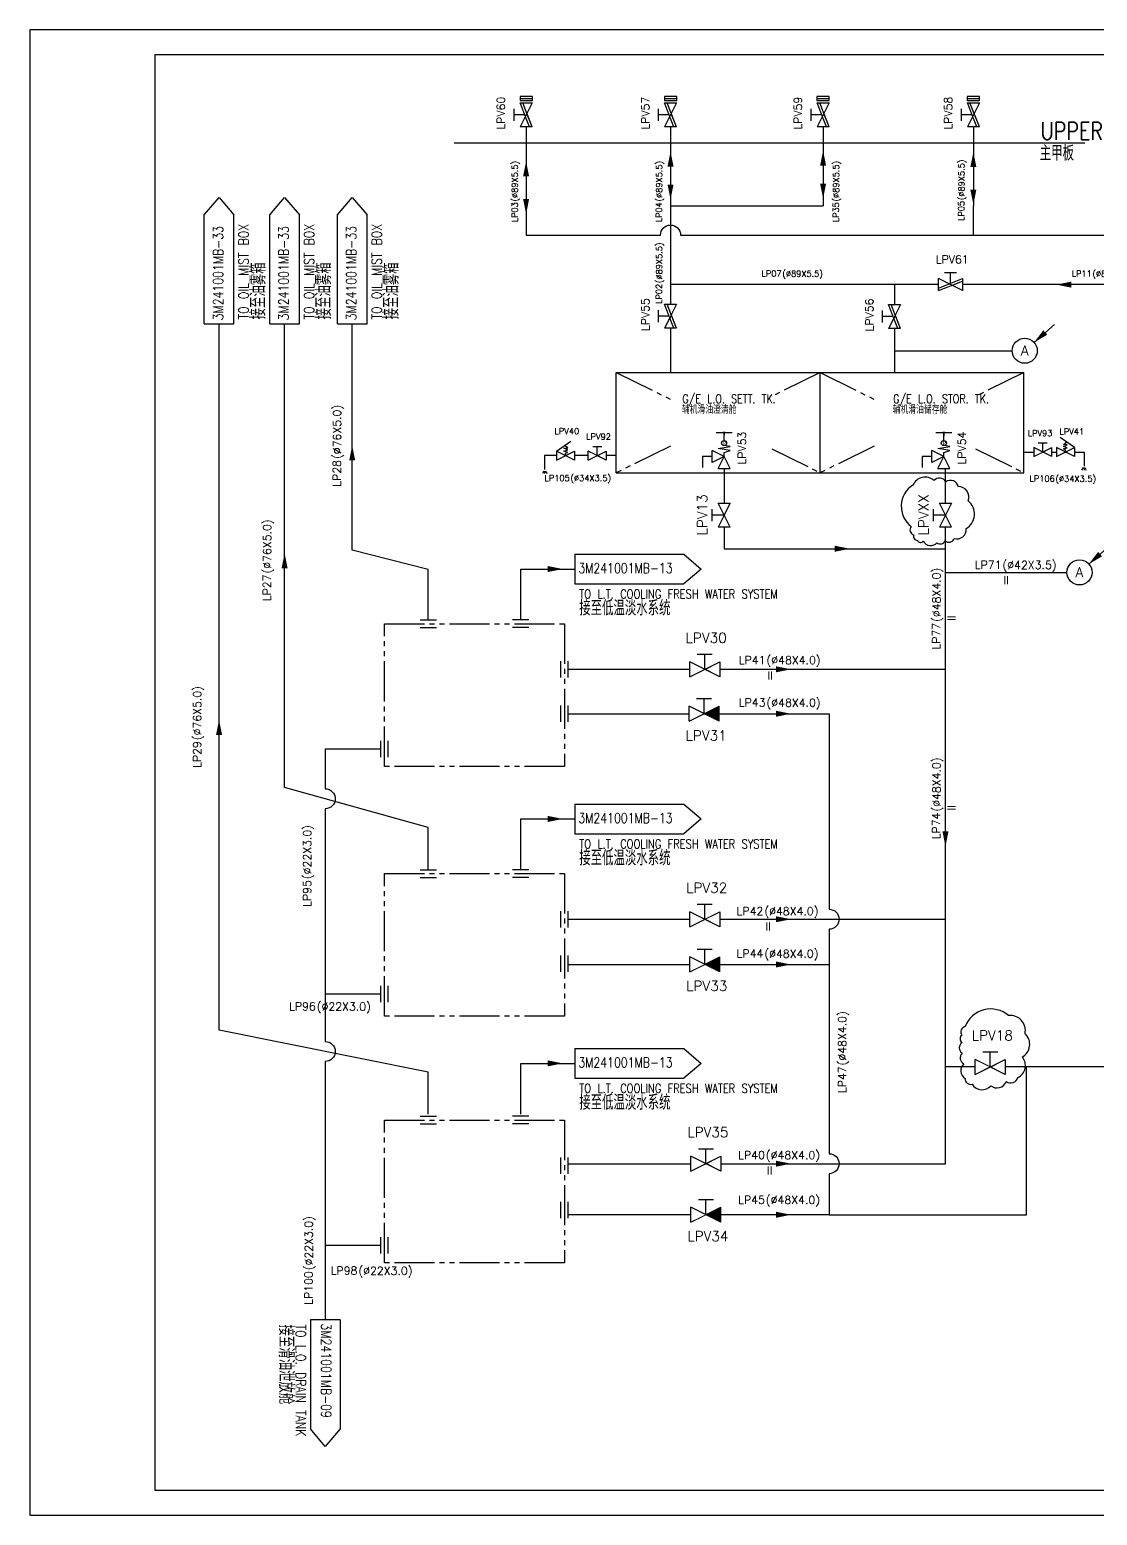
# Model space of a CAD drawing. Header units: millimetres. Extents: x 51 to 798, y 165 to 1101.
# Drawn here: x 51.3 to 264.8, y 164.9 to 461.9 of the extents above; entities that cross this region are included whole.
import ezdxf
from ezdxf.enums import TextEntityAlignment as Align

# ---------------------------------------------------------------- set-up
doc = ezdxf.new("R2010")
doc.units = ezdxf.units.MM
doc.set_wipeout_variables(frame=1)
doc.linetypes.add('C_SOLID_L', pattern=[13, 8, -1, 1, -1, 1, -1])
for name, color, linetype in [('M001_Text', 2, 'Continuous'), ('M101_Equip', 221, 'Continuous'), ('M401_Hull', 4, 'Continuous'), ('M501_Pipe', 3, 'Continuous'), ('M503_Valve&Acces', 7, 'Continuous'), ('M504_Valve&Acces_num', 2, 'Continuous'), ('M901_Modify_A', 6, 'Continuous')]:
    doc.layers.add(name, color=color, linetype=linetype)
doc.styles.add('CHINESE', font='txt.shx', dxfattribs={"bigfont": 'hzdxf.shx'})
doc.styles.add('ITALICT', font='txt.shx')
doc.styles.add('ROMANS', font='txt.shx')
doc.styles.add('SYMED_CHINESE', font='txt.shx', dxfattribs={"bigfont": 'hzdx.shx'})

# ---------------------------------------------------------------- blocks, each defined once
blk = doc.blocks.new('SWD_IN_A3H')
at = {"color": 7, "linetype": 'Continuous'}
blk.add_lwpolyline([(0, 0), (420, 0), (420, 297), (0, 297)], close=True, dxfattribs=at)
at = {"color": 1, "linetype": 'Continuous'}
blk.add_lwpolyline([(25, 5), (415, 5), (415, 292), (25, 292)], close=True, dxfattribs=at)
at = {"color": 0}
for tag, height, style, p in [('DRAWINGNAME1', 4, 'SYMED_CHINESE', (308.88, 286)), ('DRAW_NO', 2.5, 'ROMANS', (370, 286.62)), ('COMPANY', 4.5, 'ITALICT', (250, 280.86)), ('DRAWINGNAME', 4, 'SYMED_CHINESE', (308.88, 279))]:
    blk.add_attdef(tag, text='', height=height, dxfattribs=dict(at, style=style)).set_placement(p, align=Align.CENTER)
for tag, height, style, p in [('TOTAL_PAGE', 2.5, 'ROMANS', (411.26, 286.62)), ('PAGE_NO', 2.5, 'ROMANS', (411.26, 278.12)), ('DATE', 3, 'CHINESE', (331, 1.5)), ('SAVETIME', 3, 'CHINESE', (352, 1.5))]:
    blk.add_attdef(tag, text='', height=height, dxfattribs=dict(at, style=style)).set_placement(p, align=Align.RIGHT)
at = {"color": 0, "style": 'ROMANS', "width": 0.8}
blk.add_attdef('MARK', text='', height=2.5, dxfattribs=at).set_placement((370, 278.12), align=Align.CENTER)
at = {"color": 0, "style": 'CHINESE'}
for tag, p in [('DRIVEMAP', (418.5, 87.76)), ('FILENAME', (418.5, 29))]:
    blk.add_attdef(tag, p, '', height=3, rotation=90, dxfattribs=at)
blk = doc.blocks.new('箭头')
at = {"layer": 'M501_Pipe'}
blk.add_solid([(0, -0.6), (0, 0.6), (3, 0)], dxfattribs=at)
blk = doc.blocks.new('CONNECT_OTHER')
at = {"color": 0}
for p, q in [((0, 2.97), (21.8, 2.97)), ((0, 2.97), (0, -2.97)), ((21.8, 2.97), (25.29, 0)), ((25.29, 0), (21.8, -2.97)), ((0, -2.97), (21.8, -2.97))]:
    blk.add_line(p, q, dxfattribs=at)
at = {"color": 0, "ltscale": 5, "style": 'ROMANS', "flags": 1}
for tag, p in [('SIZE', (3.71, 8.64)), ('REMARKS', (17.4, 8.61))]:
    blk.add_attdef(tag, text='', height=2, dxfattribs=at).set_placement(p, align=Align.MIDDLE)
at = {"ltscale": 5, "style": 'ROMANS', "flags": 1}
blk.add_attdef('CODE', text='', height=2, dxfattribs=at).set_placement((8.17, 3.95), align=Align.RIGHT)
at = {"ltscale": 5, "width": 0.8}
for tag, p, height, style in [('CONNECT_DWG', (0.71, -0.81), 2, 'ROMANS'), ('CONNE', (0.92, -5.9), 2, 'ROMANS'), ('CONNC', (0.91, -9.29), 3, 'SYMED_CHINESE')]:
    blk.add_attdef(tag, p, '', height=height, dxfattribs=dict(at, style=style))
blk = doc.blocks.new('PIPE_CODE')
at = {"color": 2, "style": 'ROMANS'}
blk.add_attdef('CODE', text='', height=2, dxfattribs=at).set_placement((0.28, 0.9), align=Align.RIGHT)
at = {"color": 2, "style": 'ROMANS', "flags": 1}
blk.add_attdef('INSULATION', text='', height=2, dxfattribs=at).set_placement((4.91, 0.94), align=Align.CENTER)
at = {"color": 2, "style": 'ROMANS'}
for tag, p in [('SERVICE', (4.91, 0.88)), ('CLASS', (1.46, -2.93))]:
    blk.add_attdef(tag, text='', height=2, dxfattribs=at).set_placement(p, align=Align.CENTER)
blk.add_attdef('SIZE', (0.52, 0.86), '', height=2, dxfattribs=at)
at = {"color": 2, "style": 'ROMANS', "flags": 1}
for tag, p in [('DESIGN_PRESSURE', (1.52, 0.85)), ('DN', (2.08, 0.85)), ('DESIGN_TEMP', (2.46, 0.84)), ('MATERIAL', (4.52, 0.83)), ('PIPE_CONN.(JOINT)', (6.8, 0.91)), ("FITT'G", (7.54, 0.76)), ('PIPE_CONN.(GASKET)', (8.17, 0.8)), ('HYD.TEST(SHOP)', (9.93, 0.79)), ('HYD.TEST(SHIP)', (10.94, 0.8)), ('REMARK', (11.83, 0.8))]:
    blk.add_attdef(tag, p, '', height=2, dxfattribs=at)
blk = doc.blocks.new('VALVE_CODE')
at = {"style": 'ROMANS', "flags": 1}
for tag, p in [('NAME', (-3.92, 0.56)), ('DN', (-2.6, 0.61)), ('PN', (-1.18, 0.47)), ('TYPE', (0.48, 0.45)), ('STANDARD', (1.45, 0.43)), ('MATERIAL(BODY)', (2.61, 0.46)), ('MATERIAL(DISC)', (3.99, 0.35)), ('MATERIAL(STEM)', (5.47, 0.39)), ('INSTALLING_FORM', (7.24, 0.42)), ('EXTENSION_ROD', (7.74, 0.39)), ('SURFACE_TREATMENT', (8.99, 0.3)), ('QTY.', (10.31, 0.41)), ('WEIGHT', (11.69, 0.23)), ('CERT.', (13.4, 0.32)), ('NAMEPLATE', (14.73, 0.26)), ('DWG._NAME', (16.24, 0.17)), ('REMARKS', (17.82, 0.31)), ('POR_NO.', (19.2, 0.21)), ('MATERIAL_CODE', (20.73, 0.09)), ('MOD.HISTORY', (22.19, 0.08))]:
    blk.add_attdef(tag, p, '', height=2, dxfattribs=at)
at = {"color": 2, "style": 'ROMANS'}
blk.add_attdef('CODE', text='', height=2, dxfattribs=at).set_placement((0.41, 1.3), align=Align.MIDDLE)
blk = doc.blocks.new('直通截止阀')
blk.add_line((-1.5, 3), (1.5, 3))
blk.add_wipeout([(-3, -1.5), (-3, 1.5), (0, 0)])
blk.add_line((-3, -1.5), (-3, 1.5))
blk.add_wipeout([(3, 1.5), (3, -1.5), (0, 0)])
for p, q in [((0, 0), (0, 3)), ((3, -1.5), (-3, 1.5)), ((-3, -1.5), (3, 1.5)), ((3, 1.5), (3, -1.5))]:
    blk.add_line(p, q)
blk = doc.blocks.new('直通截止止回阀')
blk.add_line((-1.5, 3), (1.5, 3))
blk.add_wipeout([(-3, 1.5), (-3, -1.5), (0, 0)])
blk.add_line((-3, -1.5), (-3, 1.5))
blk.add_line((-3, -1.5), (-3, 1.5))
blk.add_wipeout([(0, 0), (3, 1.5), (3, -1.5)])
h = blk.add_hatch()
h.set_pattern_fill('ANSI31', color=256, scale=0.05, style=0)
h.set_pattern_definition([(45, (-1535.32346, 547.90707), (-0.112253202, 0.112253202), [])])
h.paths.add_polyline_path([(0, 0), (-3, 1.5), (-3, -1.5)])
for p, q in [((0, 0), (0, 3)), ((-3, -1.5), (3, 1.5)), ((3, -1.5), (-3, 1.5)), ((3, -1.5), (3, 1.5)), ((3, -1.5), (3, 1.5))]:
    blk.add_line(p, q)
blk = doc.blocks.new('直角气动快关阀')
for p, q in [((-2, 6), (2, 6)), ((0, 4), (0, 6))]:
    blk.add_line(p, q)
blk.add_solid([(0.29, 6.23), (-0.29, 6.23), (0, 4)])
blk.add_wipeout([(-3, 1.5), (-3, -1.5), (0, 0)])
for p, q in [((-1.5, 2), (1.5, 2.5)), ((1.5, 2.5), (0.05, 2.74))]:
    blk.add_line(p, q)
blk.add_circle((-0.01, 3.38), 0.638)
at = {"width": 1.098904}
blk.add_text('P', height=1, dxfattribs=at).set_placement((-0.25, 2.84), (0.48, 2.84), align=Align.FIT)
blk.add_wipeout([(0, 0), (-1.5, -3), (1.5, -3)])
for p, q in [((-3, -1.5), (-3, 1.5)), ((0, 0), (-3, 1.5)), ((0, 0), (-3, -1.5)), ((1.5, 1.5), (-1.5, 2)), ((-1.5, -3), (0, 0)), ((0, 1), (1.5, 1.5)), ((0, 0), (0, 1)), ((1.5, -3), (0, 0)), ((-1.5, -3), (1.5, -3))]:
    blk.add_line(p, q)
blk = doc.blocks.new('*U20')
at = {"color": 11}
blk.add_line((5.93, 5.27), (1.87, 1.66), dxfattribs=at)
blk.add_solid([(4.51, 3.21), (3.72, 4.1), (1.87, 1.66)], dxfattribs=at)
at = {"color": 2, "ltscale": 5, "style": 'ROMANS'}
blk.add_attdef('CODE', text='', height=2, dxfattribs=at).set_placement((-0.01, 0.07), align=Align.MIDDLE)
at = {"color": 0, "ltscale": 5, "style": 'SYMED_CHINESE', "flags": 1}
for tag, p in [('REMARKS', (10.9, -0.65)), ('SIZE', (8.37, 1.48))]:
    blk.add_attdef(tag, text='', height=2, dxfattribs=at).set_placement(p, align=Align.MIDDLE)
at = {"color": 40, "ltscale": 5, "flags": 1}
for tag, p, height, style in [('CONNE', (-3.88, -5.26), 2, 'ROMANS'), ('CONNC', (-3.94, -8.1), 3, 'SYMED_CHINESE')]:
    blk.add_attdef(tag, p, '', height=height, dxfattribs=dict(at, style=style))
blk.add_wipeout([(0.13, 2.5), (0.26, 2.49), (0.37, 2.48), (0.61, 2.43), (0.61, 2.43), (0.84, 2.36), (0.97, 2.31), (1.08, 2.26), (1.3, 2.14), (1.42, 2.06), (1.56, 1.96), (1.67, 1.87), (1.77, 1.78), (1.77, 1.78), (1.87, 1.66), (1.95, 1.57), (2.06, 1.42), (2.12, 1.33), (2.22, 1.16), (2.3, 1), (2.34, 0.91), (2.41, 0.69), (2.45, 0.52), (2.48, 0.34), (2.5, 0.1), (2.5, -0.13), (2.48, -0.37), (2.45, -0.54), (2.41, -0.7), (2.35, -0.87), (2.25, -1.11), (2.16, -1.27), (2.06, -1.43), (1.96, -1.56), (1.81, -1.74), (1.67, -1.87), (1.55, -1.97), (1.45, -2.04), (1.33, -2.13), (1.14, -2.23), (0.96, -2.31), (0.8, -2.37), (0.59, -2.43), (0.4, -2.47), (0.23, -2.5), (-0.03, -2.51), (-0.28, -2.49), (-0.64, -2.42), (-0.91, -2.34), (-1.19, -2.2), (-1.46, -2.03), (-1.66, -1.87), (-1.86, -1.68), (-1.96, -1.56), (-2.05, -1.44), (-2.18, -1.23), (-2.29, -1.02), (-2.38, -0.8), (-2.44, -0.56), (-2.47, -0.42), (-2.5, -0.21), (-2.51, 0), (-2.5, 0.17), (-2.49, 0.28), (-2.47, 0.4), (-2.45, 0.54), (-2.4, 0.72), (-2.35, 0.87), (-2.29, 1.02), (-2.18, 1.23), (-2.13, 1.32), (-2.06, 1.43), (-1.97, 1.55), (-1.86, 1.68), (-1.72, 1.82), (-1.59, 1.94), (-1.4, 2.08), (-1.29, 2.15), (-1.16, 2.22), (-0.98, 2.31), (-0.84, 2.36), (-0.66, 2.42), (-0.42, 2.47), (-0.09, 2.5), (0.1, 2.5)])
at = {"color": 11}
blk.add_circle((0, 0), 2.51, dxfattribs=at)
blk = doc.blocks.new('蝶阀')
blk.add_wipeout([(-3, 1.5), (-3, -1.5), (0.37, -0.18)])
blk.add_line((-3, -1.5), (-3, 1.5))
blk.add_wipeout([(3, 1.5), (-0.37, 0.18), (3, -1.5)])
for p, q in [((3, -1.5), (-3, 1.5)), ((-3, -0.85), (3, 1.5)), ((-3, -1.5), (3, 0.85)), ((-1.5, 3), (1.5, 3)), ((0, 0.33), (0, 3)), ((3, 1.5), (3, -1.5))]:
    blk.add_line(p, q)
blk = doc.blocks.new('通岸接头')
at = {"linetype": 'Continuous'}
blk.add_lwpolyline([(-2.05, 0), (-2.05, -1.37), (2.05, -1.37), (2.05, 0)], close=True, dxfattribs=at)
blk.add_lwpolyline([(-2.05, -0.68), (2.05, -0.68)], dxfattribs=at)
blk = doc.blocks.new('自闭式泄放阀')
blk.add_wipeout([(-3, -1.5), (-3, 1.5), (0, 0)])
blk.add_wipeout([(0.01, 0), (3, 1.5), (3, -1.5)])
at = {"linetype": 'Continuous'}
for points in [[(-3, 1.5), (1.76, 4.84)], [(0.01, 0), (0.01, 0.79), (0.69, 1.06), (-0.57, 1.46), (0.73, 1.85), (-0.55, 2.45), (0.73, 2.55), (-0.33, 3.37)]]:
    blk.add_lwpolyline(points, dxfattribs=at)
blk.add_lwpolyline([(-3, -1.5), (3, 1.5), (3, -1.5), (-3, 1.5)], close=True, dxfattribs=at)

msp = doc.modelspace()

# ---------------------------------------------------------------- linework, layer by layer
for p, q in [((262, 374.39), (261.64, 373.88)), ((262.15, 374.39), (262.15, 373.88)), ((262.29, 374.39), (262.59, 373.88)), ((154.14, 373.7), (153.84, 373.2)), ((154.28, 373.7), (154.28, 373.2)), ((154.42, 373.7), (154.78, 373.2))]:
    msp.add_line(p, q)
at = {"layer": 'M101_Equip', "ltscale": 134.916}
for p, q in [((129.37, 343.94), (132.64, 343.94)), ((129.37, 342.43), (132.64, 342.43)), ((151.14, 343.94), (147.87, 343.94)), ((151.14, 342.43), (147.87, 342.43)), ((157.54, 332.42), (157.54, 335.69)), ((158.96, 332.42), (158.96, 335.69)), ((157.54, 323.55), (157.54, 326.82)), ((158.96, 323.55), (158.96, 326.82)), ((121.54, 316.49), (121.54, 319.76)), ((122.96, 316.49), (122.96, 319.76)), ((129.37, 293.98), (132.64, 293.98)), ((129.37, 292.47), (132.64, 292.47)), ((151.14, 293.98), (147.87, 293.98)), ((151.14, 292.47), (147.87, 292.47)), ((157.54, 282.46), (157.54, 285.73)), ((158.96, 282.46), (158.96, 285.73)), ((157.54, 273.59), (157.54, 276.86)), ((158.96, 273.59), (158.96, 276.86)), ((121.54, 267.49), (121.54, 270.77)), ((122.96, 267.49), (122.96, 270.77)), ((129.37, 244.7), (132.64, 244.7)), ((151.14, 244.7), (147.87, 244.7)), ((129.37, 243.2), (132.64, 243.2)), ((151.14, 243.2), (147.87, 243.2)), ((157.54, 233.19), (157.54, 236.46)), ((158.96, 233.19), (158.96, 236.46)), ((157.54, 224.32), (157.54, 227.59)), ((158.96, 224.32), (158.96, 227.59)), ((121.54, 217.25), (121.54, 220.53)), ((122.96, 217.25), (122.96, 220.53))]:
    msp.add_line(p, q, dxfattribs=at)
at = {"layer": 'M101_Equip', "linetype": 'C_SOLID_L'}
for points in [[(122.25, 343.18), (158.25, 343.18), (158.25, 314.66), (122.25, 314.66)], [(122.25, 293.22), (158.25, 293.22), (158.25, 264.7), (122.25, 264.7)], [(122.25, 243.95), (158.25, 243.95), (158.25, 215.43), (122.25, 215.43)]]:
    msp.add_lwpolyline(points, close=True, dxfattribs=at)
at = {"layer": 'M401_Hull'}
for p, q in [((168.62, 393.37), (250.1, 393.37)), ((168.62, 373.37), (168.62, 393.37)), ((209.36, 373.37), (209.36, 393.37)), ((250.1, 373.37), (250.1, 393.37)), ((168.62, 373.37), (250.1, 373.37))]:
    msp.add_line(p, q, dxfattribs=at)
at = {"layer": 'M401_Hull', "linetype": 'C_SOLID_L'}
for p, q in [((168.62, 393.37), (179.46, 388.05)), ((209.36, 393.37), (199.72, 388.64)), ((209.36, 393.37), (220.2, 388.05)), ((250.1, 393.37), (240.46, 388.64)), ((179.46, 378.69), (168.62, 373.37)), ((199.72, 378.11), (209.36, 373.37)), ((220.2, 378.69), (209.36, 373.37)), ((240.46, 378.11), (250.1, 373.37))]:
    msp.add_line(p, q, dxfattribs=at)
at = {"layer": 'M401_Hull'}
msp.add_lwpolyline([(136.21, 439.34), (262.28, 439.34)], dxfattribs=at)
at = {"layer": 'M501_Pipe', "color": 3}
for points in [[(150.58, 446.72), (150.58, 420.88)], [(179.46, 446.72), (179.46, 426.7)], [(209.97, 446.72), (209.97, 426.7)], [(240.02, 446.72), (240.02, 426.7)], [(179.46, 426.7), (209.97, 426.7)], [(179.46, 426.7), (179.46, 393.37)], [(240.02, 420.88), (312.4, 420.88), (312.4, 410.97)], [(289.46, 410.97), (179.46, 410.97)], [(224.26, 410.97), (224.26, 393.37)], [(131, 245.11), (131, 253.5), (89.18, 261.95), (89.18, 403.11)], [(131, 293.98), (131, 302.45), (102.28, 310.44), (102.28, 403.11)], [(131, 343.94), (131, 354.03), (115.8, 357.9), (115.8, 403.11)], [(224.26, 397.75), (250.29, 397.75)], [(250.1, 377.48), (262.18, 377.48), (262.18, 374.69)], [(168.62, 376.8), (154.28, 376.8), (154.28, 374)], [(188.67, 376.6), (185.86, 376.6), (185.86, 374.38)], [(190.17, 376.6), (190.17, 358.17), (234.44, 358.17)], [(232.63, 376.6), (229.81, 376.6), (229.81, 374.38)], [(158.96, 334.06), (234.44, 334.06), (234.44, 374.2)], [(149.5, 343.94), (149.5, 354.11), (160.3, 354.11)], [(234.44, 353.44), (261.24, 353.44)], [(158.96, 235.23), (234.44, 235.23), (234.44, 334.06)], [(149.5, 293.98), (149.5, 304.15), (160.3, 304.15)], [(158.96, 284.1), (234.44, 284.1)], [(158.96, 275.05), (211.17, 275.05)], [(121.54, 269.13), (110.41, 269.13)], [(149.5, 245.11), (149.5, 255.28), (160.3, 255.28)], [(211.17, 225.02), (250.63, 225.02), (250.63, 254.57)], [(121.54, 218.89), (110.41, 218.89)]]:
    msp.add_lwpolyline(points, dxfattribs=at)
at = {"layer": 'M501_Pipe'}
for points in [[(150.58, 420.88), (177.46, 420.88), (177.46, 420.88, -1), (181.46, 420.88), (181.46, 420.88), (240.02, 420.88), (240.02, 420.88), (240.02, 426.7)], [(158.96, 325.18), (211.17, 325.18), (211.17, 325.18), (211.17, 286.1), (211.17, 286.1, -1), (211.17, 282.1), (211.17, 282.1), (211.17, 237.23), (211.17, 237.23, -1), (211.17, 233.23), (211.17, 233.23), (211.17, 225.02), (211.17, 225.02), (158.96, 225.02)], [(121.54, 318.12), (110.41, 318.12), (110.41, 318.12), (110.41, 310.18), (110.41, 310.18, -1), (110.41, 306.18), (110.41, 306.18), (110.41, 259.66), (110.41, 259.66, -1), (110.41, 255.66), (110.41, 255.66), (110.41, 203.99)], [(346.73, 254.57), (314.51, 254.57), (314.51, 254.57, 1), (310.51, 254.57), (310.51, 254.57), (234.44, 254.57)]]:
    msp.add_lwpolyline(points, format="xyb", dxfattribs=at)

# ---------------------------------------------------------------- block references
msp.add_blockref('SWD_IN_A3H', (51.31, 164.93))
at = {"layer": 'M001_Text'}
for p, rotation, values in [((89.18, 403.11), 90, {'CONNECT_DWG': '3M241001MB-33', 'CONNE': 'TO OIL MIST BOX', 'CONNC': '接至油雾箱'}), ((102.28, 403.11), 90, {'CONNECT_DWG': '3M241001MB-33', 'CONNE': 'TO OIL MIST BOX', 'CONNC': '接至油雾箱'}), ((115.8, 403.11), 90, {'CONNECT_DWG': '3M241001MB-33', 'CONNE': 'TO OIL MIST BOX', 'CONNC': '接至油雾箱'}), ((110.41, 203.99), 270, {'CONNECT_DWG': '3M241001MB-09', 'CONNE': 'TO L.O. DRAIN TANK', 'CONNC': '接至滑油泄放舱'})]:
    msp.add_blockref('CONNECT_OTHER', p, dxfattribs=dict(at, rotation=rotation)).add_auto_attribs(values)
ref = msp.add_blockref('CONNECT_OTHER', (160.3, 354.11), dxfattribs=at)
ref.add_attrib('CONNECT_DWG', '3M241001MB-13', (161.02, 353.29), dxfattribs={"layer": '0', "ltscale": 5, "height": 2, "style": 'ROMANS', "width": 0.8})
ref.add_attrib('CONNE', 'TO L.T. COOLING FRESH WATER SYSTEM', (161.22, 348.21), dxfattribs={"layer": '0', "ltscale": 5, "height": 1.8, "style": 'ROMANS', "width": 0.8})
ref.add_attrib('CONNC', '接至低温淡水系统', (161.21, 344.82), dxfattribs={"layer": '0', "ltscale": 5, "height": 3, "style": 'SYMED_CHINESE', "width": 0.8})
ref = msp.add_blockref('CONNECT_OTHER', (160.3, 304.15), dxfattribs=at)
ref.add_attrib('CONNECT_DWG', '3M241001MB-13', (161.02, 303.33), dxfattribs={"layer": '0', "ltscale": 5, "height": 2, "style": 'ROMANS', "width": 0.8})
ref.add_attrib('CONNE', 'TO L.T. COOLING FRESH WATER SYSTEM', (161.22, 298.25), dxfattribs={"layer": '0', "ltscale": 5, "height": 1.8, "style": 'ROMANS', "width": 0.8})
ref.add_attrib('CONNC', '接至低温淡水系统', (161.21, 294.86), dxfattribs={"layer": '0', "ltscale": 5, "height": 3, "style": 'SYMED_CHINESE', "width": 0.8})
ref = msp.add_blockref('CONNECT_OTHER', (160.3, 255.28), dxfattribs=at)
ref.add_attrib('CONNECT_DWG', '3M241001MB-13', (161.02, 254.47), dxfattribs={"layer": '0', "ltscale": 5, "height": 2, "style": 'ROMANS', "width": 0.8})
ref.add_attrib('CONNE', 'TO L.T. COOLING FRESH WATER SYSTEM', (161.22, 249.38), dxfattribs={"layer": '0', "ltscale": 5, "height": 1.8, "style": 'ROMANS', "width": 0.8})
ref.add_attrib('CONNC', '接至低温淡水系统', (161.21, 245.99), dxfattribs={"layer": '0', "ltscale": 5, "height": 3, "style": 'SYMED_CHINESE', "width": 0.8})
at = {"layer": 'M401_Hull'}
for p, xscale, yscale, zscale, rotation, values in [((149.43, 427.27), 0.6, 0.6, 0.6, 89.99999999999999, {'CODE': 'LP03', 'SIZE': '(%%C89X5.5)'}), ((178.29, 427.27), 0.6, 0.6, 0.6, 89.99999999999999, {'CODE': 'LP04', 'SIZE': '(%%C89X5.5)'}), ((213.67, 427.27), 0.6, 0.6, 0.6, 89.99999999999999, {'CODE': 'LP35', 'SIZE': '(%%C89X5.5)'}), ((238.75, 427.53), 0.6, 0.6, 0.6, 89.99999999999999, {'CODE': 'LP05', 'SIZE': '(%%C89X5.5)'}), ((114.25, 375.69), 0.8, 0.8, 0.8, 89.99999999999999, {'CODE': 'LP28', 'SIZE': '(%%C76X5.0)'}), ((100.27, 352.79), 0.8, 0.8, 0.8, 89.99999999999999, {'CODE': 'LP27', 'SIZE': '(%%C76X5.0)'}), ((234.13, 343.12), 0.8, 0.8, 0.8, 90, {'CODE': 'LP77', 'SIZE': '(%%C48X4.0)', 'CLASS': 'II'}), ((86.29, 319.47), 0.8, 0.8, 0.8, 89.99999999999999, {'CODE': 'LP29', 'SIZE': '(%%C76X5.0)'}), ((234.13, 305.19), 0.8, 0.8, 0.8, 90, {'CODE': 'LP74', 'SIZE': '(%%C48X4.0)', 'CLASS': 'II'}), ((108.29, 291.69), 0.8, 0.8, 0.8, 89.99999999999999, {'CODE': 'LP95', 'SIZE': '(%%C22X3.0)'}), ((215.28, 254.46), 0.8, 0.8, 0.8, 90, {'CODE': 'LP47', 'SIZE': '(%%C48X4.0)'}), ((108.59, 213.5), 0.8, 0.8, 0.8, 89.99999999999999, {'CODE': 'LP100', 'SIZE': '(%%C22X3.0)'})]:
    msp.add_blockref('PIPE_CODE', p, dxfattribs=dict(at, xscale=xscale, yscale=yscale, zscale=zscale, rotation=rotation)).add_auto_attribs(values)
for p, xscale, yscale, zscale, values in [((201.5, 412.04), 0.6, 0.6, 0.6, {'CODE': 'LP07', 'SIZE': '(%%C89X5.5)'}), ((263.52, 412.04), 0.6, 0.6, 0.6, {'CODE': 'LP11', 'SIZE': '(%%C89X5.5)'}), ((159.13, 371.17), 0.6, 0.6, 0.6, {'CODE': 'LP105', 'SIZE': '(%%C34X3.5)'}), ((256.12, 371.04), 0.6, 0.6, 0.6, {'CODE': 'LP106', 'SIZE': '(%%C34X3.5)'}), ((245.42, 353.43), 0.8, 0.8, 0.8, {'CODE': 'LP71', 'SIZE': '(%%C42X3.5)', 'CLASS': 'II'}), ((198.23, 334.4), 0.8, 0.8, 0.8, {'CODE': 'LP41', 'SIZE': '(%%C48X4.0)', 'CLASS': 'II'}), ((198.23, 325.9), 0.8, 0.8, 0.8, {'CODE': 'LP43', 'SIZE': '(%%C48X4.0)'}), ((197.8, 284.22), 0.8, 0.8, 0.8, {'CODE': 'LP42', 'SIZE': '(%%C48X4.0)', 'CLASS': 'II'}), ((197.8, 275.72), 0.8, 0.8, 0.8, {'CODE': 'LP44', 'SIZE': '(%%C48X4.0)'}), ((108.29, 265.15), 0.8, 0.8, 0.8, {'CODE': 'LP96', 'SIZE': '(%%C22X3.0)'}), ((198.11, 235.44), 0.8, 0.8, 0.8, {'CODE': 'LP40', 'SIZE': '(%%C48X4.0)', 'CLASS': 'II'}), ((198.11, 226.48), 0.8, 0.8, 0.8, {'CODE': 'LP45', 'SIZE': '(%%C48X4.0)'}), ((116.61, 212.32), 0.8, 0.8, 0.8, {'CODE': 'LP98', 'SIZE': '(%%C22X3.0)'})]:
    msp.add_blockref('PIPE_CODE', p, dxfattribs=dict(at, xscale=xscale, yscale=yscale, zscale=zscale)).add_auto_attribs(values)
at = {"layer": 'M501_Pipe'}
for p, rotation in [((179.46, 434.56), 90), ((209.97, 434.75), 90), ((240.02, 434.51), 90), ((150.58, 432.62), 90), ((179.46, 430.97), 270), ((209.97, 431.15), 270), ((150.58, 428.08), 270), ((240.02, 429.96), 270), ((259.6, 410.97), 180), ((115.8, 375.82), 90), ((102.28, 354.27), 90), ((89.18, 320.96), 90), ((234.44, 301.67), 270.0000000000276)]:
    msp.add_blockref('箭头', p, dxfattribs=dict(at, rotation=rotation))
for p in [(212.31, 358.17), (154.9, 354.11), (200.55, 334.06), (200.55, 325.18), (154.9, 304.15), (200.55, 284.1), (200.55, 275.05), (154.9, 255.28), (200.55, 235.23), (200.55, 225.02)]:
    msp.add_blockref('箭头', p, dxfattribs=at)
at = {"layer": 'M504_Valve&Acces_num', "xscale": 0.8, "yscale": 0.8, "zscale": 0.8, "rotation": 89.99999999999999}
for p, values in [((146.58, 444.91), {'CODE': 'LPV60'}), ((175.46, 444.91), {'CODE': 'LPV57'}), ((205.97, 444.91), {'CODE': 'LPV59'}), ((236.02, 444.91), {'CODE': 'LPV58'}), ((175.46, 404.64), {'CODE': 'LPV55'}), ((220.26, 404.57), {'CODE': 'LPV56'})]:
    msp.add_blockref('VALVE_CODE', p, dxfattribs=at).add_auto_attribs(values)
at = {"layer": 'M504_Valve&Acces_num', "xscale": 0.8, "yscale": 0.8, "zscale": 0.8}
msp.add_blockref('VALVE_CODE', (235.46, 414.97), dxfattribs=at).add_auto_attribs({'CODE': 'LPV61'})
at = {"layer": 'M504_Valve&Acces_num'}
for p, values in [((186.18, 339.06), {'CODE': 'LPV30'}), ((186.18, 319.51), {'CODE': 'LPV31'}), ((186.29, 289.1), {'CODE': 'LPV32'}), ((186.29, 269.47), {'CODE': 'LPV33'}), ((243.4, 259.57), {'CODE': 'LPV18'}), ((186.53, 240.23), {'CODE': 'LPV35'}), ((186.53, 219.43), {'CODE': 'LPV34'})]:
    msp.add_blockref('VALVE_CODE', p, dxfattribs=at).add_auto_attribs(values)

# ---------------------------------------------------------------- texts
at = {"layer": 'M001_Text', "style": 'SYMED_CHINESE', "width": 0.8}
for s, height, p in [('UPPER DECK', 3.5, (253.46, 439.94)), ('主甲板', 3, (253.3, 435.77)), ('G/E L.O. SETT. TK.', 1.75, (181.82, 387.27)), ('G/E L.O. STOR. TK.', 1.75, (223.98, 387.27)), ('辅机滑油澄清舱', 1.5, (181.74, 385.18)), ('辅机滑油储存舱', 1.5, (223.9, 385.18))]:
    msp.add_text(s, height=height, dxfattribs=at).set_placement(p)

# ---------------------------------------------------------------- next in the draw order: block references
at = {"layer": 'M001_Text'}
for p in [(250.29, 397.75), (261.24, 353.44)]:
    msp.add_blockref('*U20', p, dxfattribs=at).add_auto_attribs({'CODE': 'A'})
at = {"layer": 'M503_Valve&Acces', "xscale": 0.8, "yscale": 0.8, "zscale": 0.8}
for name, p, rotation in [('蝶阀', (150.58, 444.91), 89.99999999999999), ('蝶阀', (179.46, 444.91), 89.99999999999999), ('蝶阀', (209.97, 444.91), 89.99999999999999), ('蝶阀', (240.02, 444.91), 89.99999999999999), ('蝶阀', (179.46, 404.64), 89.99999999999999), ('蝶阀', (224.26, 404.57), 89.99999999999999), ('直通截止阀', (190.17, 364.9), 90), ('直通截止阀', (234.44, 364.9), 90)]:
    msp.add_blockref(name, p, dxfattribs=dict(at, rotation=rotation))
at = {"layer": 'M503_Valve&Acces'}
for name, p, xscale, yscale, zscale in [('蝶阀', (235.46, 410.97), 0.8, 0.8, 0.8), ('直角气动快关阀', (190.17, 376.6), 0.8, 0.8, 0.8), ('直角气动快关阀', (234.13, 376.6), 0.8, 0.8, 0.8), ('自闭式泄放阀', (158.48, 376.8), 0.6, 0.6, 0.6), ('直通截止阀', (164.82, 376.8), 0.6, 0.6, 0.6), ('直通截止阀', (253.91, 377.48), -0.6, 0.6, 0.6)]:
    msp.add_blockref(name, p, dxfattribs=dict(at, xscale=xscale, yscale=yscale, zscale=zscale))
for p in [(186.29, 334.06), (186.29, 284.1), (243.4, 254.57), (186.53, 235.23)]:
    msp.add_blockref('直通截止阀', p, dxfattribs=at)
at = {"layer": 'M503_Valve&Acces', "xscale": -1}
for p in [(186.18, 325.18), (186.29, 275.05), (186.53, 225.02)]:
    msp.add_blockref('直通截止止回阀', p, dxfattribs=at)

# ---------------------------------------------------------------- next in the draw order: linework, layer by layer
at = {"layer": 'M901_Modify_A'}
for points in [[(227.94, 370.89, 0.520567), (227.57, 362.63, 0.520567), (228.09, 360.93, 0.520567), (228.82, 359.83, 0.520567), (230, 359.68, 0.520567), (232.74, 359.38, 0.520567), (234.36, 359.75, 0.520567), (236.2, 360.2, 0.520567), (238.57, 362.19, 0.520567), (239.01, 367.72, 0.520567), (237.02, 370.6, 0.520567), (234.51, 371.56, 0.520567), (232.14, 371.78, 0.520567)], [(238.37, 262.65, 0.520567), (237.69, 260.91, 0.520567), (237.77, 259.48, 0.520567), (237.77, 257.3, 0.520567), (238.14, 255.19, 0.520567), (238.37, 252.25, 0.520567), (239.8, 251.12, 0.520567), (243.49, 250.82, 0.520567), (246.58, 251.65, 0.520567), (248.92, 252.48, 0.520567), (249.75, 256.54, 0.520567), (250.35, 261.22, 0.520567), (247.04, 264.83, 0.520567)]]:
    msp.add_lwpolyline(points, format="xyb", close=True, dxfattribs=at)

# ---------------------------------------------------------------- next in the draw order: block references
at = {"layer": 'M401_Hull', "xscale": 0.6, "yscale": 0.6, "zscale": 0.6, "rotation": 89.99999999999999}
msp.add_blockref('PIPE_CODE', (178.29, 410.95), dxfattribs=at).add_auto_attribs({'CODE': 'LP02', 'SIZE': '(%%C89X5.5)'})
at = {"layer": 'M503_Valve&Acces', "yscale": 0.6, "zscale": 0.6}
for name, p, xscale in [('通岸接头', (150.6, 448.59), 0.6), ('通岸接头', (179.46, 448.59), 0.6), ('通岸接头', (209.97, 448.59), 0.6), ('通岸接头', (240.02, 448.59), 0.6), ('自闭式泄放阀', (258.46, 377.48), -0.6)]:
    msp.add_blockref(name, p, dxfattribs=dict(at, xscale=xscale))
at = {"layer": 'M504_Valve&Acces_num', "xscale": 0.6, "yscale": 0.6, "zscale": 0.6}
for p, values in [((158.48, 380.9), {'CODE': 'LPV40'}), ((164.82, 379.8), {'CODE': 'LPV92'})]:
    msp.add_blockref('VALVE_CODE', p, dxfattribs=at).add_auto_attribs(values)
at = {"layer": 'M504_Valve&Acces_num', "xscale": 0.8, "yscale": 0.8, "zscale": 0.8, "rotation": 90}
for p, values in [((194.79, 377.96), {'CODE': 'LPV53'}), ((238.74, 377.96), {'CODE': 'LPV54'})]:
    msp.add_blockref('VALVE_CODE', p, dxfattribs=at).add_auto_attribs(values)
at = {"layer": 'M504_Valve&Acces_num', "rotation": 89.99999999999999}
for p, values in [((187.09, 364.53), {'CODE': 'LPV13'}), ((231.35, 364.53), {'CODE': 'LPVXX'})]:
    msp.add_blockref('VALVE_CODE', p, dxfattribs=at).add_auto_attribs(values)

# ---------------------------------------------------------------- next in the draw order: block references
at = {"layer": 'M504_Valve&Acces_num', "xscale": 0.6, "yscale": 0.6, "zscale": 0.6}
for p, values in [((253.11, 380.48), {'CODE': 'LPV93'}), ((259.46, 380.81), {'CODE': 'LPV41'})]:
    msp.add_blockref('VALVE_CODE', p, dxfattribs=at).add_auto_attribs(values)

doc.saveas('drawing.dxf')
